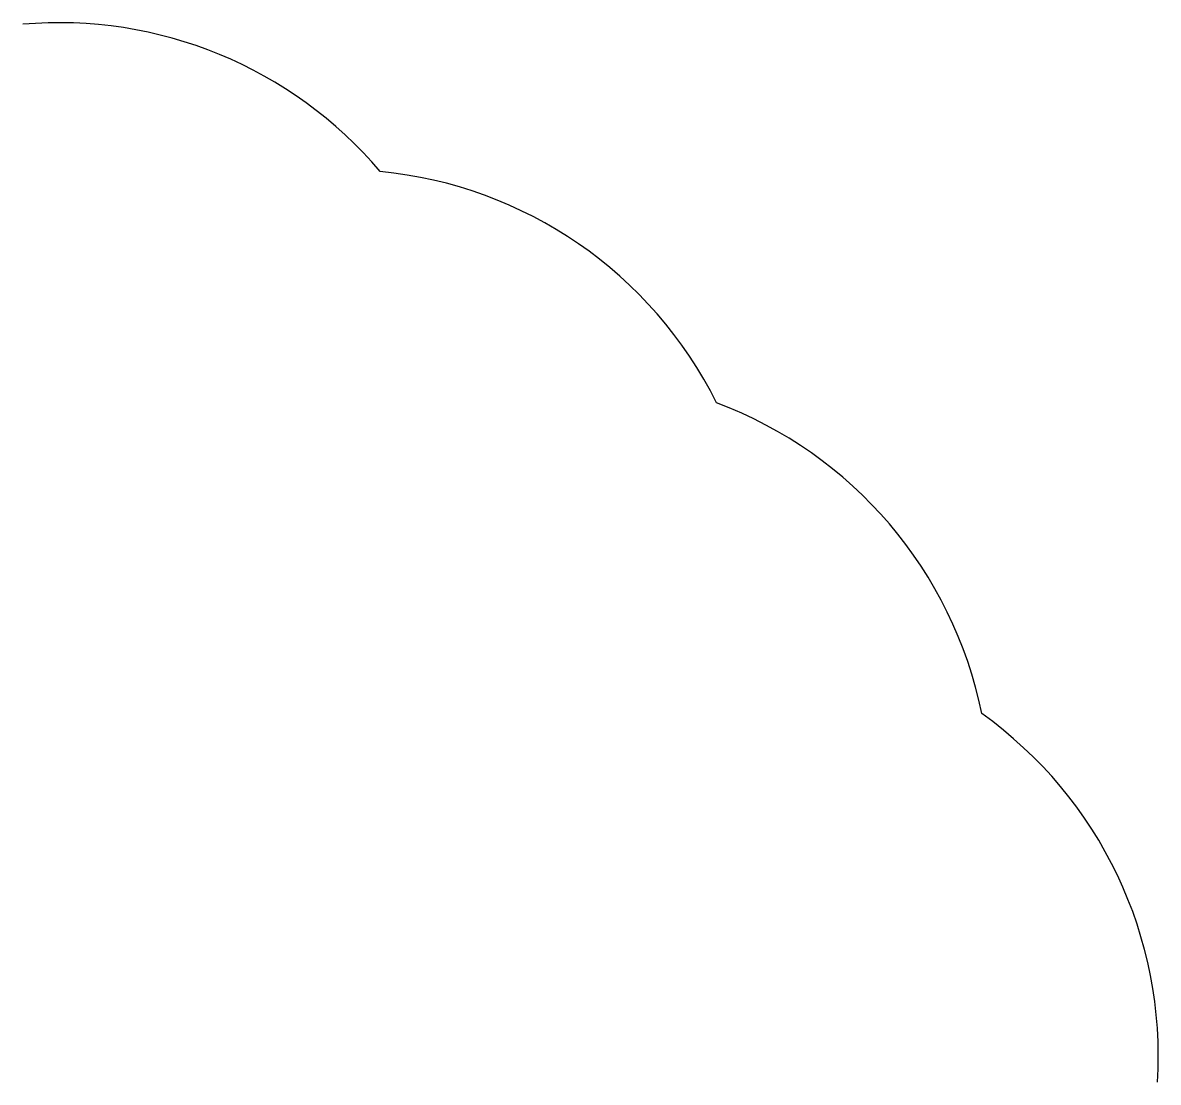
# Model space of a CAD drawing. Header units: millimetres. Extents: x 0 to 54, y -50.3 to 0.1.
import ezdxf

# ---------------------------------------------------------------- set-up
doc = ezdxf.new("R2010")
doc.units = ezdxf.units.MM
doc.header["$MEASUREMENT"] = 0
doc.layers.get('0').update_dxf_attribs({"lineweight": 25, "true_color": 0xffffff})

msp = doc.modelspace()

# ---------------------------------------------------------------- linework, layer by layer
for centre, start, end in [((1.737, -19.924), 40.2573, 94.9824), ((15.094, -26.909), 26.452, 84.531), ((26.006, -36.737), 11.452, 69.531), ((34.003, -49.055), 356.452, 54.531)]:
    msp.add_arc(centre, 20, start, end)

doc.saveas('drawing.dxf')
